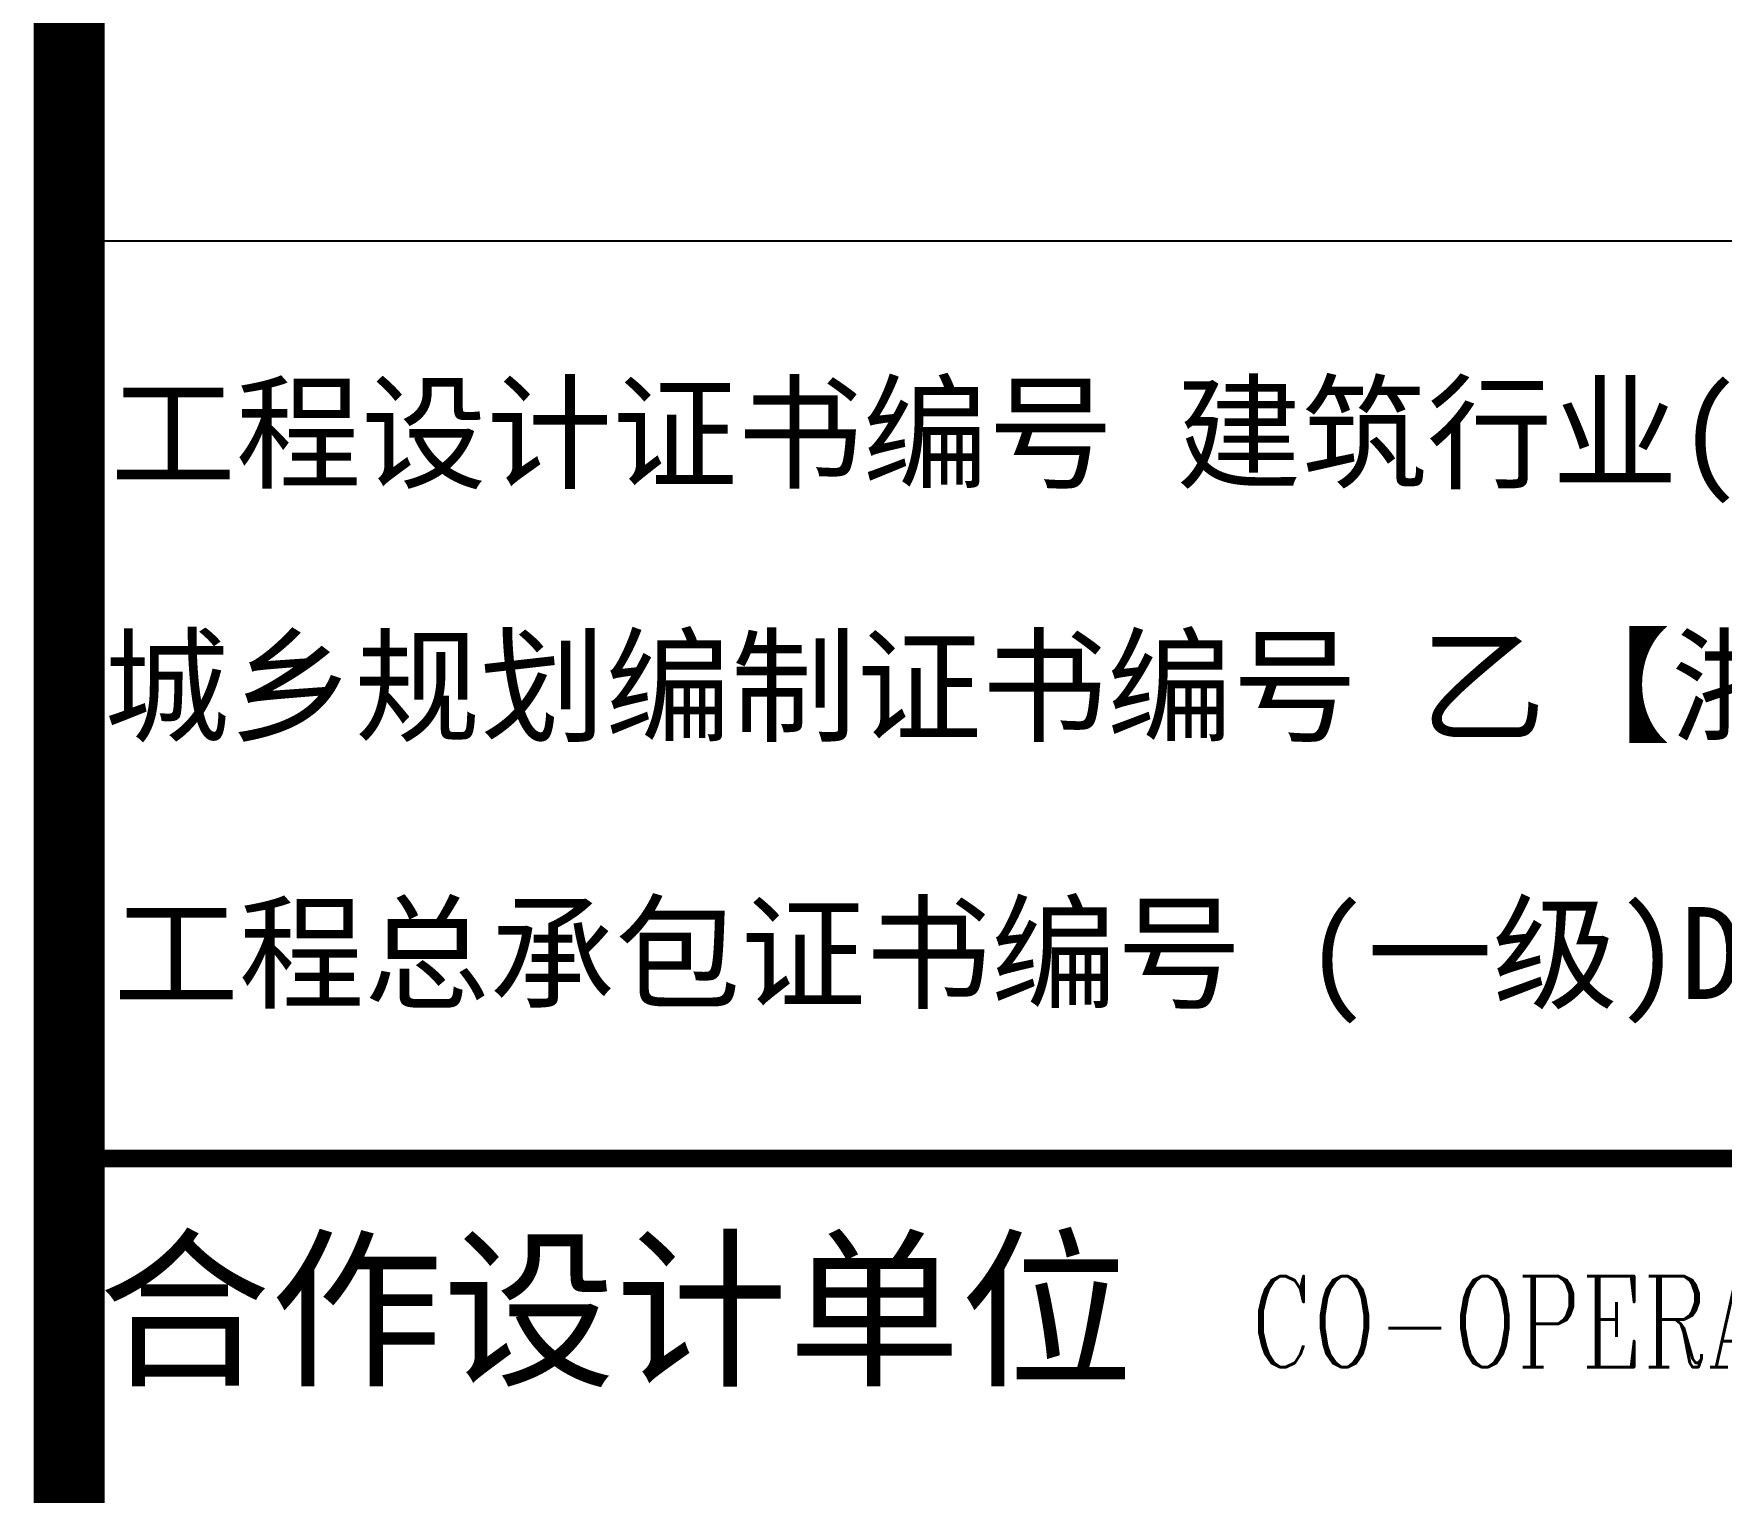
# Model space of a CAD drawing. Extents: x -248860 to 1018944, y -1060852 to 188626.
# Drawn here: x -166020 to -162682, y 50493 to 53377 of the extents above; entities that cross this region are included whole.
import ezdxf

# ---------------------------------------------------------------- set-up
doc = ezdxf.new("R2010")
doc.units = 0
doc.header["$LTSCALE"] = 1000
doc.header["$MEASUREMENT"] = 0
doc.layers.add('WALL', color=6, linetype='CONTINUOUS')
doc.layers.add('图框', color=4, linetype='CONTINUOUS')
doc.styles.add('iIcon2', font='')
doc.styles.add('MIMI-TKWZ', font='romanc.shx', dxfattribs={"width": 0.75, "oblique": 15, "bigfont": 'bigfont.shx'})
doc.styles.get('iIcon2').set_extended_font_data('SimSun')

# ---------------------------------------------------------------- blocks, each defined once
blk = doc.blocks.new('sdfs')
at = {"layer": '图框'}
blk.add_line((907163.233450373, 391177.4679722395), (913663.233450373, 391177.4679722395), dxfattribs=at)
at = {"layer": '图框', "const_width": 140}
blk.add_lwpolyline([(913663.2334503729, 398263.0603660335), (907163.2334503729, 398263.0603660335), (907163.2334503729, 358263.0799616869), (913663.2334503729, 358263.0799616869)], close=True, dxfattribs=at)
at = {"layer": '图框', "const_width": 35}
blk.add_lwpolyline([(907163.233450373, 389363.0799616868), (913663.233450373, 389363.0799616868)], dxfattribs=at)
at = {"layer": '图框', "style": 'iIcon2'}
for s, height, p in [('工程设计证书编号 建筑行业(建筑工程)甲级A133015851', 181.8, (907244.8856215981, 390707.1504036951)), ('城乡规划编制证书编号 乙【浙】城规编 142098', 181.8, (907232.0447753293, 390206.2771042191)), ('工程总承包证书编号 (一级)D133050533', 181.8, (907250.9174025658, 389678.5119489859)), ('合作设计单位', 250, (907220.5859188585, 388939.2311078086))]:
    blk.add_text(s, height=height, dxfattribs=at).set_placement(p)
at = {"layer": '图框', "style": 'MIMI-TKWZ', "width": 0.75}
blk.add_text('CO-OPERATED WITH', height=180, dxfattribs=at).set_placement((909500.1854129304, 388950.6369609553))

msp = doc.modelspace()

# ---------------------------------------------------------------- block references
at = {"layer": 'WALL'}
msp.add_blockref('sdfs', (-1073112.825284862, -338209.9545665607), dxfattribs=at)

doc.saveas('drawing.dxf')
